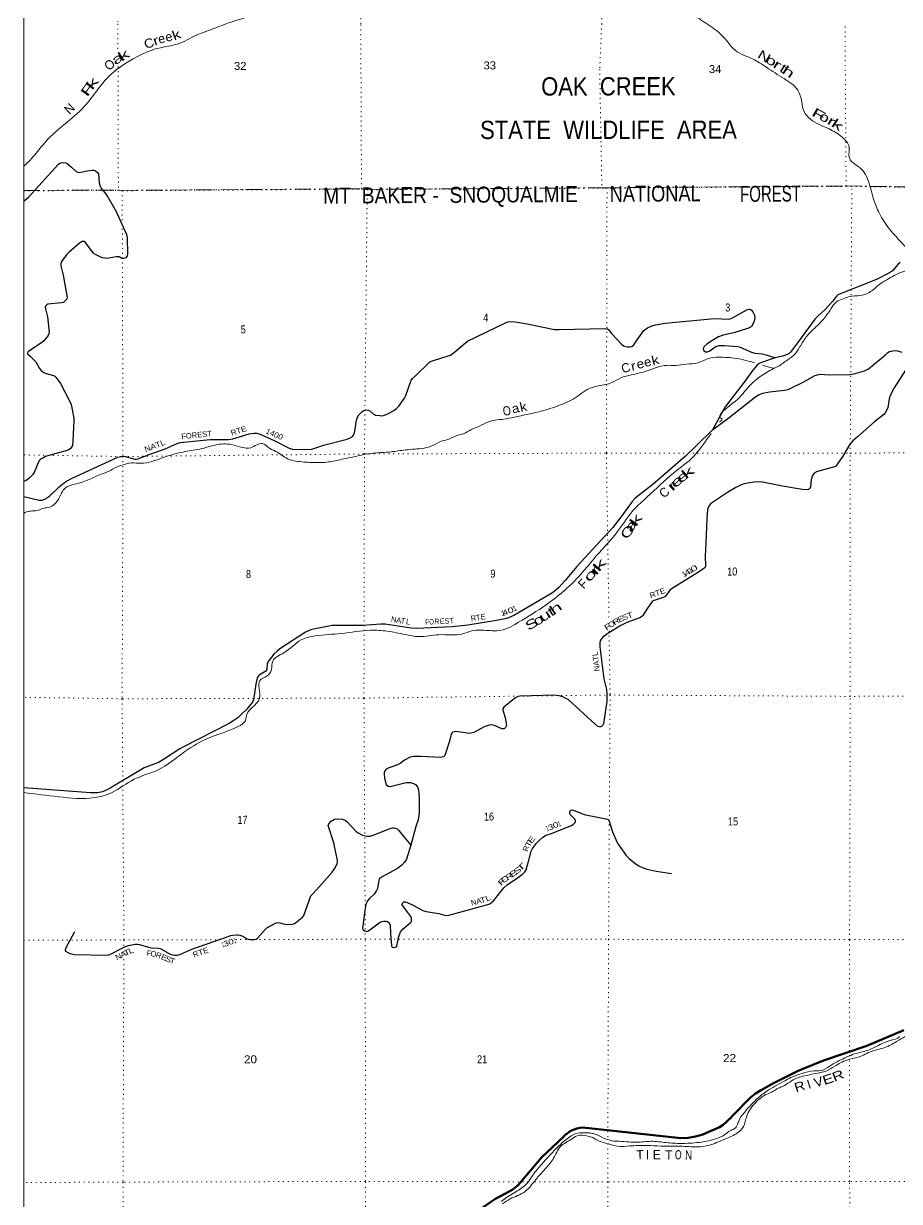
# Model space of a CAD drawing. Header units: feet. Extents: x -6 to 252658, y -374658 to -170635.
# Drawn here: x -6 to 19153, y -300622 to -274861 of the extents above; entities that cross this region are included whole.
import ezdxf
from ezdxf.enums import TextEntityAlignment as Align

# ---------------------------------------------------------------- set-up
doc = ezdxf.new("R2010")
doc.units = ezdxf.units.FT
doc.header["$LTSCALE"] = 70
doc.linetypes.add('DOT_DASHED', pattern=[7.7, 5, -1.2, 0.3, -1.2])
doc.linetypes.add('DOTTED', pattern=[1.5, 0.3, -1.2])
for name, color, linetype, lineweight in [('20', 7, 'Continuous', 35), ('29', 7, 'Continuous', 25), ('30', 7, 'Continuous', 13), ('39', 7, 'Continuous', 13), ('4', 7, 'Continuous', 13), ('44', 7, 'DOT_DASHED', 13), ('6', 7, 'DOTTED', 25), ('7', 7, 'DOTTED', 13)]:
    doc.layers.add(name, color=color, linetype=linetype, lineweight=lineweight)
doc.layers.add('41', color=7, linetype='Continuous')

msp = doc.modelspace()

# ---------------------------------------------------------------- linework, layer by layer
at = {"layer": '20', "lineweight": 70}
msp.add_lwpolyline([(9925, -300832.05), (10303, -300573.05), (10615, -300406.05), (10681.4, -300368.1), (10743.47, -300323.43), (10800.53, -300272.51), (10803, -300270.05), (11332, -299651.05), (11802.51, -299207.05), (11827, -299182.05), (11852, -299159.83), (11874.27, -299140.03), (11925.67, -299103.19), (11980.64, -299071.92), (12038.58, -299046.57), (12098.85, -299027.41), (12160.79, -299014.66), (12223.73, -299008.45), (12286.97, -299008.86), (12290, -299009.05), (14373, -299241.05), (14534.55, -299229.25), (14693.98, -299200.63), (14849.54, -299155.5), (14999.54, -299094.36), (15047, -299071.05), (15135.27, -299037.24), (15219.53, -298994.4), (15298.84, -298942.98), (15372.35, -298883.56), (15439.24, -298816.77), (15447.57, -298807.05), (15455.45, -298797.85), (15494, -298758.67), (15894, -298352.05), (16006.88, -298263.77), (16112.5, -298193.32), (16395.17, -298034.83), (16926.76, -297771.74), (17026, -297730.05), (17495, -297541.05), (18443.07, -297217.55), (19249, -296878.13)], dxfattribs=at)
at = {"layer": '29'}
for points in [[(0, -278743.71), (111.34, -278651.96), (760.79, -277933.91), (791.11, -277910.92), (836.69, -277899.51), (917, -277908.6), (946.82, -277918.52), (1040.65, -278003.04), (1144.29, -278097.13), (1186.25, -278111.57), (1220.24, -278116.13), (1344.46, -278088.26), (1492.66, -278064.92), (1527.85, -278066.72), (1569.62, -278078.13), (1610.5, -278117.37), (1630.39, -278150.33), (1647.49, -278345.32), (1668.36, -278416.35), (1691, -278457.4), (1822.29, -278631.81), (2022.86, -278974.35), (2249.39, -279474.71), (2262.44, -279540.85), (2268.37, -279904.14), (2260.78, -279943.09), (2248.5, -279964.41), (2228.5, -279983), (2211.41, -279991.55), (2181.03, -280000.1), (2144.29, -279995.93), (2082.29, -279964.94), (2051.92, -279960.2), (2020.37, -279959.44), (1862.12, -279992.73), (1818.36, -279996.3), (1778.49, -279992.5), (1731.02, -279986.8), (1702.08, -279978.06), (1579.11, -279922.19), (1548.73, -279903.19), (1518.42, -279877.37), (1347.46, -279646.68), (1323.42, -279630.77), (1298.09, -279625.78), (1277.2, -279627.68), (1221.21, -279662.3), (988.16, -279859.13), (943.01, -279909.85), (836.68, -280039.06), (813.89, -280078.96), (808.86, -280118.13), (808.2, -280156.87), (861.78, -280364.13), (945.6, -280854.04), (943.01, -280877.96), (939.21, -280886.51), (905.04, -280928.31), (878.45, -280951.11), (857.57, -280959.67), (827.01, -280965.43), (524.67, -280998.11), (500.59, -281012.87), (475.9, -281042.32), (470.21, -281064.18), (472.17, -281099.8), (517.4, -281275.83), (551.86, -281610.47), (547.71, -281649.62), (532.87, -281686.47), (437.93, -281800.48), (396.75, -281838.8), (99.94, -282033.25), (84.75, -282048.45), (79.53, -282061.24), (80.95, -282075.05), (88.55, -282088.35), (135.22, -282137.41), (244.25, -282234.66), (264.75, -282259.85), (346.14, -282406.07), (382.86, -282450.32), (411.34, -282473.13), (449.32, -282495.93), (487.74, -282512.57), (651.64, -282559.23), (679.07, -282571.93), (701.86, -282592.83), (800.96, -282729.71), (1017.06, -283139.12), (1032.99, -283194.28), (1096.81, -283487.79), (1097.43, -283546.23), (1071.37, -283978.94)], [(19169.69, -280086.63), (19118.68, -280128.22), (19002.6, -280269.04), (18937.72, -280313.28), (18652.87, -280459.93), (17844.33, -280776.39), (17806.35, -280795.39), (17779.77, -280821.99), (17688.62, -280939.8), (17597.48, -281042.4), (17536.72, -281107.01), (17365.83, -281259.02), (17302.03, -281329.37), (16945.58, -281815.41), (16772.42, -282046.46), (16743.02, -282074.17), (16682.25, -282108.37), (16591.88, -282137.61), (16435.64, -282168.91)], [(11362.57, -281498.34), (11605.34, -281548.87), (11711.15, -281555.4), (12726.15, -281529.67), (12766.88, -281538.3), (12793.47, -281561.1), (12853.75, -281636.12), (13082.79, -281878.87), (13135.25, -281914.52), (13196.01, -281929.73), (13252.98, -281929.73), (13296.72, -281923.75), (13340.32, -281887.92), (13413.48, -281774.38), (13562.48, -281575.2), (13640.34, -281515.5), (13737.09, -281468.04), (13818.82, -281447.1), (14027.53, -281411.33), (15110.7, -281310.04), (15416.83, -281323.34), (15474.59, -281312.19), (15553.17, -281267.97), (15831.56, -281110.77), (15872.11, -281107.48), (15896.13, -281112.68), (15918.91, -281131.68), (15945.9, -281163.74), (15983.47, -281239.98), (15987.26, -281289.38), (15974.98, -281371.67), (15945.49, -281437.59), (15922.71, -281471.8), (15884.73, -281506), (15830.15, -281532.91), (15529.55, -281621.55), (15295.14, -281678.49), (15197.36, -281715.01), (15084.55, -281777.51), (14946.72, -281863.22), (14883.74, -281926.51), (14859.37, -281969.63), (14869.38, -282004.38), (14912.54, -282038.03), (14955.26, -282042.71), (15003.68, -282019.03), (15089.77, -281949.37), (15140.4, -281924.02), (15212.55, -281905.02), (15324.13, -281904.41), (15615.1, -281925.93), (15672.19, -281939.86), (15913.85, -282048.8), (15991.07, -282070.34), (16077.83, -282075.47), (16150.57, -282081.74), (16237.79, -282108.12), (16435.64, -282168.91)], [(0, -285201.33), (339.02, -285283.41), (403.74, -285283.42), (460.7, -285264.41), (569.6, -285188.48), (774.62, -284993.53), (916.42, -284876.79), (1057.68, -284800.92), (2054.39, -284347.58), (2124.06, -284325.76), (2177.23, -284322.91), (2216.57, -284332.29), (2430.47, -284385.15), (2452.55, -284385.62), (2492.43, -284377.06), (2739.13, -284282.56), (3091.91, -284162.18), (3350.69, -284043.6), (3422.75, -284025.71), (4075.49, -283956.56), (4479.73, -283960.28), (4569.73, -283944.79), (4928.61, -283830.31), (5040.64, -283815.58), (5097.6, -283819.38), (5146.73, -283835.24), (5458.32, -283970.44), (5801.73, -284147.75), (5879.91, -284167.1), (6100.17, -284178.5), (6297.97, -284165.85), (6385, -284140.5), (6558.54, -284079.04), (7069.47, -283947.34), (7136.92, -283921.99), (7186.29, -283895.38), (7212.87, -283864.98), (7236.15, -283822.16), (7277.48, -283534.6), (7296.42, -283470.72), (7326.8, -283420.36), (7394.38, -283353.27), (7438.83, -283322.51), (7474.91, -283310.15), (7528.65, -283313.87), (7566.05, -283329.15), (7640.36, -283394.28), (7668.59, -283413.71), (7695.17, -283423.21), (7788.27, -283434.87), (7837.58, -283436.51), (7886.95, -283425.11), (7974.59, -283391.71), (8092.02, -283324.41), (8154.68, -283278.8), (8201.47, -283228.82), (8327.47, -283056.49), (8358.66, -282991.71), (8472.25, -282658.5), (8502.16, -282623.27), (8568.75, -282563), (8870.53, -282269.84), (8916.44, -282240.77), (9168.96, -282161.92), (9330.04, -282110.23), (9385.5, -282074.93), (9702.94, -281804.53), (10535.3, -281404.44), (10587.05, -281386.29), (10628.83, -281378.69), (10747.54, -281381.37), (11007.52, -281424.44), (11362.57, -281498.34)], [(15065.56, -283747.63), (15431.03, -283475.43), (16015.51, -283014.35), (16086.07, -282976.79), (16165.82, -282946.39), (16314.15, -282917.71), (16636.73, -282881.78), (16716.66, -282863.48), (17059.66, -282693.1), (17301.31, -282554.96), (17362.55, -282540.53), (17415.24, -282532.16), (17618.7, -282543.62), (18061.01, -282537.51), (18182.36, -282513.16), (18391.23, -282452.35), (18473.86, -282409.39), (18845.49, -282105.25), (18900.11, -282055.23), (18938.09, -282036.22), (19012, -282018.04), (19063.41, -282009.62), (19108.98, -282017.22), (19205.97, -282050.84)], [(16435.64, -282168.91), (16136.97, -282273.54), (16086.03, -282298.38), (16044.25, -282328.79), (15948.08, -282442.58), (15756.75, -282705.53), (15344.03, -283245.27), (15065.56, -283747.63)], [(19284.25, -282440.81), (19036.33, -282825.41), (18949.48, -282997.69), (18931.17, -283064.74), (18896.31, -283261.8), (18865.9, -283334.22), (18846.94, -283368.21), (18812.77, -283413.81), (18608.65, -283572.9), (18235.29, -283898.07)], [(15065.56, -283747.63), (14704.68, -284097), (14471.51, -284319.8), (13756.2, -284944.18), (13374.57, -285239.79), (13304.22, -285315.92), (13082.67, -285624.69), (12881.35, -285883.59), (12098.97, -286735.48), (11839.4, -287042.09), (11703.6, -287191.22), (11646.64, -287244.43), (11564, -287310.67), (10716.22, -287804.97), (10598.87, -287860.06), (10522.54, -287880.97), (10336.43, -287918.88), (9711.57, -288018.13), (9369.19, -288052.63), (8593.34, -288088.09), (8472.47, -288084.78), (7905.97, -287993.09), (7808.45, -287994.03), (7412.05, -288026.31), (6793.26, -288025.4), (6736.29, -288029.2), (6673.52, -288037.15), (6371.72, -288101.4), (6303.36, -288114.7), (6242.6, -288135.6), (6160.56, -288174.84), (5597, -288536.53), (5540.29, -288583.82), (5471.68, -288654.34), (5346.36, -288813.95), (5320.87, -288864.63), (5315.97, -288979.26), (5308.38, -289005.86), (5294.12, -289026.36), (5145.08, -289112.27), (5133.69, -289127.47), (5107.35, -289167.44), (5072.92, -289309.88), (5023.55, -289651.91), (5000.84, -289702.5), (4879.24, -289853.32), (4771.53, -289957.29), (4681.77, -290043.33), (4594.42, -290106.04), (4494.4, -290165.91), (3493.11, -290677.99), (3413.17, -290722.79), (3056.38, -290955.4), (2945.51, -291018.53), (2634.84, -291139.72), (2560.53, -291178.74), (1886.71, -291584.35), (1822.15, -291622.35), (1719.61, -291660.35), (1613.28, -291683.15), (1461.5, -291687.59), (0, -291573.33)], [(1071.37, -283978.94), (1064.95, -284085.6), (1045.54, -284123.39), (1018.96, -284153.79), (990.47, -284174.69), (944.37, -284194.99), (549.61, -284305.2), (475.9, -284331.46), (434.12, -284350.46), (367.66, -284388.46), (346.78, -284405.56), (326.9, -284430.14), (227.69, -284681.48), (196.77, -284726.68), (155.25, -284767.1), (109.43, -284810.29), (48.66, -284852.09), (0, -284876.97)], [(18235.29, -283898.07), (18136.79, -283983.85), (18062.02, -284072.11), (17914.77, -284325.25), (17783.61, -284513.99), (17760.83, -284540.59), (17711.54, -284566.17), (17465.11, -284625.06), (17339.29, -284662.2), (17289.92, -284692.6), (17264.55, -284720.12), (17244.35, -284757.21), (17219.99, -284835.82), (17206.37, -284996.62), (17183.09, -285029.49), (17160.8, -285049.83), (17134.22, -285057.43), (17026.88, -285052.8), (16592.94, -284977.02), (16154.42, -284888.32), (16067.02, -284884.86), (15972.13, -284888.32), (15839.22, -284911.12), (15755.67, -284930.12), (15676.44, -284957.13), (15577.18, -285006.13), (15413.61, -285101.88), (15022.72, -285361.45), (14983.9, -285415.76), (14958.16, -285490.66), (14938.56, -285703.3), (14920.2, -286218.75), (14900.87, -286508.41), (14909.86, -286730.24), (14893.6, -286761.85), (14855.63, -286796.05), (14760.69, -286856.85), (14183.45, -287215.97), (14158.35, -287230.99), (14132.97, -287254.45), (14035.34, -287383.19), (14021.62, -287396.84), (13984.14, -287415.67), (13811.28, -287470.59), (13765.71, -287487.7), (13746.08, -287500.5), (13727.73, -287523.8), (13638.87, -287645.99), (13541.64, -287805.01), (13515.06, -287829.72), (13485.83, -287851.15), (13192.95, -287961.77), (13135.3, -287987.43), (13060.76, -288025.17), (12771.76, -288203.78), (12668.19, -288281.95), (12639.8, -288307.98), (12625.1, -288327.04), (12608.72, -288359.81), (12599.83, -288399.76), (12600.34, -288490.79), (12689.21, -289190.53), (12746.18, -289424.56), (12755.54, -289526.53), (12750.99, -289686.34), (12683.39, -290168.78), (12662.58, -290203.49), (12641.61, -290225.78), (12615.03, -290244.78), (12584.65, -290244.78), (12556.37, -290233.01), (12414.83, -290112.51), (11906.63, -289644.77), (11844.11, -289612.04), (11787.14, -289589.24), (11707.39, -289562.64), (11602.88, -289547.57), (10856.72, -289570.24), (10803.56, -289581.64), (10754.19, -289604.44), (10661.68, -289677.43), (10605.49, -289724.63)], [(10605.49, -289724.63), (10499.75, -289813.45), (10476.96, -289851.46), (10478.66, -289874.47), (10531.94, -290040.55), (10552.91, -290172.58), (10556.71, -290214.38), (10536.96, -290256.37), (10503.54, -290282.79), (10452.77, -290285.99), (10298.47, -290214.38), (10225.01, -290201.09), (10154.16, -290210.58), (10070.72, -290242.4), (9846.55, -290362.59), (9777.89, -290383.02), (9747.81, -290385.4), (9551.86, -290358.08), (9447.8, -290347.39), (9387.04, -290354.99), (9361.64, -290379.25), (9345.26, -290400.6), (9308.79, -290556.86), (9211.31, -290868.16), (9181.96, -290898.43), (9113.05, -290911.7), (8684.86, -290891.89), (8524.97, -290888.93), (8448.65, -290904.87), (8328.26, -290974.3), (8228.76, -291044.74), (8175.71, -291071.56), (7971.26, -291142.62), (7928.74, -291170.15), (7902.16, -291196.75), (7883.17, -291230.95), (7879.37, -291261.35), (7888.19, -291364.06), (7917.35, -291485.57), (7928.74, -291504.57), (7969.43, -291542.25), (8016.09, -291550.17), (8157.7, -291511.08), (8364.06, -291462), (8456.61, -291458.96), (8521.17, -291477.97), (8570.54, -291504.57), (8613.78, -291556.98), (8635.1, -291622.38), (8650.74, -291790.93), (8646.5, -292106.9), (8640.97, -292178.53), (8627.51, -292277.91), (8577.83, -292420.04), (8463.9, -292827.19)], [(11039.82, -293187.72), (11101.01, -292958.31), (11125.38, -292906.18), (11154.87, -292863.14), (11209.84, -292790.93), (11257.96, -292740.33), (11287.79, -292711.13), (11356.15, -292657.93), (11428.3, -292612.32), (11517.01, -292578.44), (11982.14, -292396.59), (12024.54, -292371.96), (12047.32, -292350.11), (12064.41, -292326.36), (12066.66, -292295.04), (12051.12, -292258.9), (11959.17, -292166.7), (11944.79, -292140.15), (11940.99, -292114.49), (11944.78, -292084.09), (11963.63, -292066.81), (12001.75, -292057.49), (12026.44, -292062.24), (12181.48, -292131.68), (12256.19, -292160.09), (12768.88, -292261.75), (12784.07, -292270.3), (12793.18, -292284.15), (12876.08, -292536.27), (12970.15, -292760.54), (12998.91, -292810.54), (13177.12, -293057.91), (13237.65, -293121.28), (13372.7, -293230.82), (13450.55, -293282.12), (13546.92, -293326.41), (13634.74, -293356.23), (13832.76, -293401.56), (14166.74, -293452.94)], [(1106.49, -294724.07), (914.71, -295086.92), (906.92, -295126.2), (914.51, -295145.2), (960.31, -295181.03), (1009.46, -295198.41), (1108.24, -295217.63), (1816.63, -295232.64), (1850.63, -295231.66), (1879.12, -295221.21), (2165.58, -295074.27), (2228.5, -295042.6), (2293.06, -295020.74), (2395.6, -295000.79), (2442.94, -294995.89), (2484.13, -294997.7), (2526.61, -295005.54), (2723.99, -295062.66), (2779.16, -295072.05), (2944.36, -295081.55), (2980.03, -295089.73), (3008.92, -295102.45), (3201.63, -295210.56), (3251.96, -295228.81), (3301.33, -295236.41), (3352.6, -295234.51), (3379.18, -295228.81), (3409.72, -295219.44), (3678.43, -295102.7), (4488.25, -294818.41), (4522.91, -294808.79), (4569.75, -294801.28), (4657.09, -294789.88), (4689.68, -294790.13), (4722.49, -294797.43), (4771.02, -294816.48), (4883.05, -294878.24), (4910.21, -294886.15), (4953.31, -294891.54), (5044.45, -294891.54), (5080.34, -294882.88), (5109.01, -294863.03), (5283.45, -294667.94), (5317.88, -294640.72), (5522.96, -294530.51), (5558.29, -294523.24), (5597.01, -294526.71), (5710.22, -294559.86), (5766.01, -294564.71), (5874.24, -294555.21), (5919.81, -294543.81), (5944.51, -294528.89), (6090.7, -294411.75), (6105.89, -294394.65), (6121.35, -294369.79), (6281.41, -293940.86), (6310.96, -293899.67), (6400.09, -293807.49), (6746.1, -293417.32), (6797.06, -293349.58), (6852.13, -293241.27), (6863.52, -293201.37), (6863.32, -293166.05), (6783.02, -292780.06), (6660.69, -292397.89), (6669.85, -292361.51), (6723.01, -292304.51), (6798.97, -292262.7), (6861.49, -292250.88), (6962.26, -292258.9), (7026.82, -292281.71), (7065.34, -292311.69), (7269.87, -292532.52), (7312.36, -292562.51), (7406.59, -292608.53), (7471.15, -292627.53), (7516.72, -292631.33), (7573.69, -292631.33), (7642.36, -292609.88), (7993.22, -292469.5), (8055.99, -292452.72), (8093.97, -292452.72), (8131.94, -292460.32), (8163.31, -292474.23), (8204.1, -292505.92), (8316.6, -292652.72), (8463.9, -292827.19)], [(8463.9, -292827.19), (8367.4, -293138.66), (8328.12, -293198.27), (8264.86, -293267.87), (8175.37, -293341.49), (7824.33, -293530.09), (7778.76, -293564.29), (7763.95, -293593.5), (7737.11, -293775.22), (7714.2, -293822.71), (7660.49, -293898.78), (7558.5, -293997.52), (7515.71, -294050.03), (7482.54, -294126.73), (7456.72, -294259.58), (7410.91, -294649.03), (7421.78, -294683.47), (7455.96, -294706.27), (7493.93, -294717.67), (7540.76, -294701.54), (7771.16, -294527.65), (7827.85, -294502.94), (7877.5, -294489.65), (7923.07, -294493.45), (7953.45, -294501.05), (7989.82, -294531.61), (8014.21, -294580.86), (8022.8, -294761.54), (8041.58, -295031.37), (8059.78, -295059.69), (8097.76, -295071.09), (8131.94, -295063.49), (8155.59, -295045.85), (8198.52, -294846.21), (8237.09, -294726.49), (8287.64, -294668.26), (8456.16, -294523.6), (8477.53, -294497.25), (8481.32, -294463.05), (8481.32, -294425.05), (8464.79, -294387.77), (8315.59, -294189.31), (8276.25, -294136.23), (8280.05, -294098.23), (8312.14, -294069.4), (8321.82, -294067.82), (8352.2, -294067.82), (8501.96, -294136.15), (8724.37, -294257.84), (8799.49, -294281.29), (9079.48, -294322.45), (9229.46, -294368.04), (9295.44, -294363.33), (9533.89, -294298.41), (10152.29, -294130.53), (10194.14, -294111.18), (10233.31, -294085.58), (10273.81, -294050.72), (10416.44, -293862.57), (10497.87, -293765.7), (10573.29, -293699.39), (10822.24, -293526.61), (10908.02, -293461.68), (10958.61, -293415.65), (10973.11, -293392.85), (10987.61, -293365.9), (11019.56, -293263.69), (11039.82, -293187.72)]]:
    msp.add_lwpolyline(points, dxfattribs=at)
at = {"layer": '39'}
msp.add_line((10414.72, -300599.62), (10414.46, -300599.83), dxfattribs=at)
for points in [[(4425.46, -274866.76), (4578.42, -274813.53), (4789.38, -274747.62), (5030.47, -274677.75), (5233.41, -274605.8), (5484.48, -274568.1), (5721.51, -274518.32), (5882.24, -274472.41), (6049, -274420.48), (6187.63, -274374.53), (6376.49, -274316.62), (6525.19, -274260.63), (6766.33, -274164.63), (6913, -274118.69), (7057.71, -274044.61), (7180.3, -273992.6), (7341.05, -273932.62), (7461.61, -273888.64), (7642.41, -273844.78), (7770.96, -273822.92), (7973.75, -273829.35), (8112.28, -273839.67), (8415.47, -273846.3), (8582.08, -273874.76), (8800.87, -273915.39), (8979.53, -273939.86), (9128.08, -273956.23), (9232.51, -273952.42), (9302.81, -273936.48), (9433.34, -273934.72), (9573.91, -273922.94), (9718.55, -273893.08), (9833.08, -273849.09), (9981.74, -273811.19), (10260.97, -273749.43), (10389.55, -273711.5), (10610.54, -273653.65), (10805.38, -273615.84), (10943.98, -273592), (11195.04, -273554.3), (11428.04, -273516.58), (11570.64, -273498.77), (11709.22, -273482.96), (11853.8, -273475.21), (11984.34, -273463.4), (12130.93, -273459.67), (12289.48, -273500.18), (12462.09, -273540.72), (12606.56, -273591.25), (12746.99, -273661.87), (12889.39, -273746.56), (12993.67, -273813.09), (13134.06, -273901.8), (13308.67, -273944.35), (13447.13, -273988.84), (13569.51, -274047.37), (13681.78, -274136.02), (13760.04, -274160.3), (13974.85, -274182.83), (14147.4, -274251.5), (14207.57, -274291.82), (14289.76, -274362.32), (14365.96, -274412.72), (14446.11, -274503.32), (14548.38, -274569.85), (14642.62, -274642.39), (14744.86, -274727), (14807.01, -274779.38), (14867.16, -274821.71), (14944.88, -274863.55)], [(4425.46, -274866.76), (4066.21, -275001.94), (3681.81, -275161.45), (3469.83, -275270.61), (2986.39, -275389.09), (2211.94, -275742.38), (1960.56, -275924.41), (1608.91, -276310.79), (1315.42, -276682.38), (885.31, -277067.69), (481.18, -277438.61), (241.09, -277729.11), (100.03, -277883.66), (-2.35, -277981.78)], [(14944.88, -274863.55), (15263.75, -275113.59), (15410.53, -275284.76), (15563.22, -275445.81), (15939.51, -275634.32), (16243.33, -275817.67), (16628.33, -276064.39), (16930.96, -276320.16), (17016.35, -276576.54), (17067, -276785.09), (17207.67, -276950.3), (17616.46, -277166.57), (17898.06, -277342.15), (18053.43, -277561.49), (18055.97, -277784.69), (18131.74, -277902.42), (18281.76, -278005.18), (18490.94, -278356.6), (18626.93, -278817.51), (18693.02, -278969.55), (18789.59, -279147.37), (19044.84, -279482.15), (19366.83, -279848.29), (19428.54, -279932.03)], [(31470.9, -282304.6), (31391, -282307.05), (31227, -282346.05), (30992, -282398.05), (30783, -282426.05), (30641, -282405.05), (30592, -282398.05), (30524, -282386.05), (30391, -282317.05), (30219, -282230.05), (29952, -282210.05), (29813, -282197.05), (29643, -282267.05), (29434, -282313.05), (29221, -282337.05), (29025, -282360.05), (28826, -282362.05), (28630, -282297.05), (28487, -282188.05), (28380, -282098.05), (28248, -282003.05), (28105, -281946.05), (27956, -281911.05), (27798, -281908.05), (27599, -281898.05), (27484, -281899.05), (27474, -281899.05), (27293, -281870.05), (27137, -281771.05), (27066, -281663.05), (26951, -281558.05), (26778, -281477.05), (26649, -281440.05), (26506, -281415.05), (26194, -281351.05), (25928, -281255.05), (25801, -281213.05), (25722, -281190.05), (25575, -281135.05), (25420, -281120.05), (25262, -281128.05), (25125, -281151.05), (24989, -281184.05), (24677, -281136.05), (24518, -281089.05), (24314, -280977.05), (24058, -280816.05), (23913, -280795.05), (23600, -280550.05), (23410, -280409.05), (23238, -280332.05), (22976, -280210.05), (22612, -280147.05), (22302, -280107.05), (21940, -280094.05), (21524, -280025.05), (21206, -279963.05), (21108, -280033.05), (20689, -280104.05), (20377, -280127.05), (20058, -280140.05), (19859, -280180.05), (19615, -280222.05), (19418, -280250.05), (19227, -280287.05), (19039, -280373.05), (18877, -280463.05), (18673, -280599.05), (18551, -280703.05), (18301, -280808.05), (18060, -280832.05), (17924, -280883.05), (17780, -280947.05), (17656, -281098.05), (17473, -281345.05), (17274, -281546.05), (17134, -281691.05), (16993.66, -281899.36), (16853.15, -282104.57), (16654, -282252.05), (16560, -282321.05), (16388, -282395.05), (16245, -282358.05), (16159.82, -282331.92)], [(15981.03, -282279.79), (15891, -282255.05), (15689, -282202.05), (15283, -282159.05), (15004, -282179.05), (14740, -282280.05), (14489, -282312.05), (14260, -282338.05), (14067, -282336.05), (13574, -282475.05), (13291, -282541.05), (13060, -282612.05), (12864, -282712.05), (12571, -282781.05)], [(15220.56, -283573.14), (15268.65, -283505.89), (15264.61, -283503.93), (15563.97, -283118.19), (15860.06, -282798.86), (16278.76, -282472), (16432.54, -282392.86)], [(12571, -282781.05), (12325, -282865.05), (12145, -282985.05), (11971, -283099.05), (11783, -283183.05), (11426, -283307.05), (11111, -283388.05), (10792, -283455.05), (10551, -283505.05), (10168, -283568.05), (9968, -283664.05), (9778, -283746.05), (9616, -283832.05), (9501, -283863.05), (9265, -283958.05), (9117, -284001.05), (8928, -284099.05), (8698, -284153.05), (8308, -284191.05), (7995, -284231.05), (7730, -284250.05), (7387, -284297.05), (7188, -284343.05), (6883, -284407.05), (6588, -284458.05), (6333, -284460.05), (5999, -284437.05), (5770, -284377.05), (5515, -284220.05), (5356, -284137.05), (5223, -284047.05), (5094, -284073.05), (4964, -284140.05), (4747, -284122.05), (4546, -284069.05), (4184, -284078.05), (3944, -284145.05), (3749, -284186.05), (3570, -284214.05), (3394, -284252.05), (3215, -284299.05), (2975, -284380.05), (2509, -284478.05), (2304, -284474.05), (2270, -284484.05), (2076, -284540.05), (1896, -284634.05), (1691, -284718.05), (1429, -284831.05), (1110, -284938.05), (908, -285018.05), (825, -285129.05), (729, -285307.05), (636, -285402.05), (522, -285445.05), (415, -285464.05), (323, -285503.05), (189, -285520.05), (62, -285541.05), (-1, -285575.37)], [(1.12, -291680.64), (758.8, -291770.44), (1547.56, -291791.04), (1918.46, -291681.97), (2415.97, -291386.34), (2924.66, -291189.12), (3521.51, -290783.69), (4055.15, -290481.59), (4593.97, -290279.98), (4864.73, -290033.35), (4864.71, -290031.34), (5155.75, -289621.57), (5147.27, -289406.48), (5161.37, -289231.35), (5323.14, -289128.83), (5416.09, -288988.94), (5446.17, -288803.55), (5689.51, -288621.61), (6066.5, -288341.52), (6375.28, -288253.31), (6939.92, -288200.21), (7584.83, -288130.05), (7947.13, -288149.79), (8342.23, -288223.44), (8644.47, -288268.04), (9080.5, -288226.56), (9599.3, -288210.21), (9799.72, -288145.44), (10151.62, -288135.14), (10527.47, -288108.46), (10743.5, -288001.27), (11350.72, -287623.86), (11767.56, -287309.1), (12187.34, -286899.78), (12522.81, -286505.56), (13003.29, -285950.7), (13346.03, -285488.01), (13636.61, -285215), (14211.99, -284691.17), (14654.38, -284323.81), (14983.44, -283897.49), (15034.76, -283829.47)], [(19930.49, -295648.96), (20041, -295794.05), (20133, -295938.05), (20162, -296030.05), (20149, -296193.05), (20122, -296400.05), (20117, -296493.05), (19983, -296584.05), (19787, -296708.05), (19469, -296906.05), (19091, -297124.05), (18833, -297257.05), (18554, -297334.05), (18254, -297467.05), (17999, -297531.05), (17739, -297666.05), (17547, -297770.05), (17320, -297826.05), (17003, -297895.05), (16873, -297942.05), (16553, -298126.05), (16501.61, -298141.53)], [(19152.55, -297017.79), (19107, -297056.05), (19002, -297087.05), (18774, -297171.05), (18452, -297318.05), (18173, -297397.05), (17837, -297542.05), (17660, -297642.05), (17476, -297748.05), (17280, -297766.05), (17023, -297821.05), (16820.12, -297893.9), (16661.7, -297974.92), (16290, -298184.05), (16062, -298355.05), (15901, -298517.05), (15791, -298637.05), (15656, -298825.05), (15621, -298907.05), (15559, -299018.05), (15463, -299070.05), (15311, -299175.05), (15131, -299253.05), (14820, -299324.05), (14418, -299352.05), (14093, -299340.05), (13761, -299307.05), (13446, -299325.05), (13020, -299307.05), (12865, -299296.05), (12671, -299231.05), (12496, -299150.05), (12495.94, -299150.03)], [(16219.87, -298286.46), (16127, -298353.05), (15955, -298517.05), (15844, -298680.05), (15795, -298818.05), (15712, -299029.05), (15584, -299141.05), (15316, -299266.05), (14987, -299395.05), (14734, -299429.05), (14355, -299412.05), (13939, -299410.05), (13629, -299398.05), (13251, -299409.05), (12980, -299414.05), (12724, -299346.05), (12539, -299283.05), (12444, -299225.05), (12388.67, -299205.42)], [(16219.87, -298286.46), (16357.79, -298230.07), (16442.05, -298180.92), (16500.56, -298141.13)], [(12165.65, -299122.65), (12158.73, -299122.07), (11973.73, -299190.07), (11752.73, -299359.07), (11570.73, -299541.07), (11381.73, -299746.07), (11180.73, -299984.07), (10997.73, -300235.07), (10759.73, -300412.07), (10477.73, -300595.07), (10444.57, -300621.4)], [(12387.39, -299208.03), (12338.75, -299190.77), (12103.75, -299186.77), (11955.75, -299274.77), (11717.75, -299443.77), (11640.75, -299578.77), (11483.75, -299818.77), (11266.75, -300063.77), (11107.75, -300256.77), (10955.75, -300412.77), (10637.75, -300565.77), (10470.21, -300676.17)], [(12166.69, -299120.78), (12261.13, -299121.51), (12370.95, -299124.44), (12454.42, -299139.08), (12497.61, -299150.8)]]:
    msp.add_spline(points, degree=3, dxfattribs=at)
at = {"layer": '4'}
msp.add_lwpolyline([(0, -183308.59), (31331.08, -183287.03), (62662.1, -183222.4), (93993, -183114.66), (125323.73, -182963.82), (156654.22, -182769.89), (187984.4, -182532.85), (219314.24, -182252.73), (250643.68, -181929.51), (252658.04, -364975.08), (221076.83, -365300.9), (189495.2, -365583.27), (157911.89, -365844.7), (126330.92, -366017.71), (94748.41, -366169.75), (63165.7, -366278.36), (31582.88, -366343.53), (0, -366365.25)], close=True, dxfattribs=at)
at = {"layer": '44'}
msp.add_lwpolyline([(0.16, -278510.56), (2068, -278503.05), (2152, -278510.05), (7386, -278475.05), (7511, -278488.05), (12717.32, -278453.22), (17987, -278413.05), (23286, -278493.05), (28557, -278524.05)], dxfattribs=at)
at = {"layer": '6'}
msp.add_lwpolyline([(0.16, -278510.56), (2068, -278503.05), (2152, -278510.05), (7386, -278475.05), (7511, -278488.05), (12717.32, -278453.22), (17987, -278413.05), (23286, -278493.05), (28557, -278524.05), (31461.58, -278552.04)], dxfattribs=at)
at = {"layer": '7'}
for p, q in [((12639.73, -273589.47), (12640.65, -274863.9)), ((2058, -274867.31), (2059.61, -275452.02)), ((7386, -278475.05), (7370.14, -274866.21)), ((17987, -278413.05), (17962, -274856.05)), ((2060.56, -275797.29), (2068, -278503.05)), ((6, -284296.05), (2169, -284330.05))]:
    msp.add_line(p, q, dxfattribs=at)
for points in [[(2062.22, -246734.85), (2056.06, -252028.81), (2039.82, -257340.84), (1991.42, -262670.9), (1953.16, -267948.72), (2023.33, -273230.77), (2058, -274867.31)], [(7370.14, -274866.21), (7352.45, -273227.18), (7288.36, -267919.01), (7308.64, -262590.91), (7330.84, -257309.04), (7347.44, -254885.08)], [(12640.65, -274863.9), (12597, -275857.05), (12642.93, -278442.05)], [(12757, -278450.05), (12743, -284256.05), (12798.67, -287891.29)], [(18062.52, -297442.05), (18063, -294896.05), (18079, -289576.05), (18077, -284268.05), (18111, -278413.05)], [(2152, -278510.05), (2169, -284330.05), (2151, -289628.05), (2189, -294903.05), (2188.34, -295086.04)], [(7484.58, -303472.06), (7474, -300183.05), (7468, -294887.05), (7440, -289614.05), (7451, -284274.05), (7511, -278488.05)], [(2169, -284330.05), (7451, -284274.05), (12743, -284256.05), (18080, -284260.05), (23364, -284206.05), (28558.83, -284184.37), (31469.19, -284133.26)], [(12802.51, -288141.99), (12824, -289545.05), (12791, -294889.05), (12774.48, -299273.06)], [(29275.94, -289616.66), (28640, -289601.05), (23329, -289538.05), (18079, -289576.05), (12824, -289545.05), (7440, -289614.05), (2151, -289628.05), (5, -289596.05)], [(-3, -294907.05), (2189, -294903.05), (4383.1, -294896.4)], [(4629.6, -294895.65), (7468, -294887.05), (12791, -294889.05), (18063, -294896.05), (19778.99, -294888.3)], [(2187.48, -295326.53), (2170, -300199.05), (2190.28, -304035.04)], [(18105.87, -310347.87), (18116, -305487.05), (18062, -300185.05), (18062.51, -297507.05)], [(12774.16, -299357.06), (12771, -300195.05), (12771, -305439.05), (12824, -310746.05)], [(11034.09, -300191.11), (7474, -300183.05), (2170, -300199.05), (-6, -300209.05)], [(23364, -300180.05), (18062, -300185.05), (12771, -300195.05), (11157.11, -300191.39)]]:
    msp.add_lwpolyline(points, dxfattribs=at)

# ---------------------------------------------------------------- texts
at = {"layer": '30'}
msp.add_text('FOREST', height=120, rotation=6.047, dxfattribs=at).set_placement((3450.65, -283952.36))
for s, rotation, width, p in [('RTE', 17.692, 1.1, (4547.1, -283876.98)), ('1400', 336.544, 1.1, (5278.15, -283815.96)), ('NATL', 20.96, 1.15, (2665.73, -284235.72)), ('RTE', 20.579, 1.1, (13714.35, -287432.2)), ('NATL', 97.238, 1.05, (12602.69, -289019.97))]:
    msp.add_text(s, height=120, rotation=rotation, dxfattribs=dict(at, width=width)).set_placement(p)
for s, rotation, width, p in [('0', 31.887, 1.7, (14689.41, -286827.83)), ('1', 31.887, 0.85, (14478.14, -286953.09)), ('4', 31.887, 1.6, (14543.63, -286915.7)), ('1', 31.887, 0.85, (14615.36, -286870.02)), ('4', 20.32, 1.25, (10552.02, -287794.94)), ('0', 23.148, 1.45, (10671.94, -287747.61)), ('1', 27.244, 0.7, (10761.13, -287702.26)), ('T', 21.245, 1.3, (13279.73, -287856.18)), ('N', 350.806, 0.8, (8082.97, -287950.28)), ('A', 350.806, 0.9, (8193.61, -287968.87)), ('F', 2.617, 0.75, (8826.08, -288008.13)), ('O', 2.617, 0.65, (8922.83, -288002.95)), ('R', 2.617, 0.7, (9038.97, -287997.64)), ('E', 2.617, 0.75, (9152.78, -287992.44)), ('S', 2.617, 0.75, (9257.24, -287985.4)), ('T', 5.754, 0.95, (9367.07, -287979.37)), ('R', 9.025, 0.8, (9844.25, -287926.17)), ('E', 9.025, 0.85, (10054.81, -287893.92)), ('F', 31.717, 1.5, (12804.52, -288101.3)), ('O', 28.717, 1.15, (12881.76, -288051.9)), ('R', 29.717, 1.25, (12983.87, -287988.11)), ('E', 26.853, 1.25, (13085.86, -287935.13)), ('S', 21.245, 1.15, (13170.91, -287898.47)), ('3', 21.354, 1.3, (11551.15, -292489.88)), ('0', 21.354, 1.4, (11655.17, -292444.25)), ('1', 21.354, 0.5, (11737, -292415.49)), ('E', 54.72, 1.5, (11153.11, -292743.68)), ('1', 21.354, 0.5, (11471.22, -292521.21)), ('T', 60.493, 1.5, (11091.63, -292832.76)), ('E', 34.762, 1.5, (10742.05, -293497.06)), ('S', 37.123, 1.55, (10830.59, -293432.49)), ('T', 43.324, 2, (10922.55, -293352.6)), ('F', 42.949, 1.85, (10498.54, -293668.27)), ('O', 37.322, 1.35, (10560.78, -293621.3)), ('R', 34.762, 1.35, (10648.46, -293562.02)), ('L', 20.022, 1.25, (10170.8, -294042.7)), ('N', 15.188, 0.9, (9855.46, -294138.58)), ('A', 15.188, 1.05, (9967.68, -294108.11)), ('T', 17.188, 1.2, (10059.73, -294084.92)), ('1', 19.344, 0.45, (4373.88, -295059.93)), ('3', 19.344, 1.2, (4444.36, -295035.19)), ('0', 19.344, 1.35, (4551.83, -294997.46)), ('1', 17.87, 0.45, (4632.16, -294972.72)), ('N', 27.156, 1.15, (2096.71, -295323.14)), ('A', 27.156, 1.3, (2200.18, -295270.07)), ('T', 26.718, 1.45, (2278.85, -295229.9)), ('L', 21.01, 1.25, (2366.79, -295193.34)), ('F', 351.86, 0.9, (2728.75, -295252.02)), ('O', 345.709, 0.9, (2821.56, -295265.07)), ('E', 337.708, 1.15, (3045.71, -295341.04)), ('T', 19.344, 1.25, (3889.06, -295230.13)), ('E', 19.344, 1.1, (3998.34, -295191.77)), ('S', 334.708, 1.25, (3137, -295381.72)), ('T', 343.249, 1.2, (3235.77, -295416.72))]:
    msp.add_text(s, height=120, rotation=rotation, dxfattribs=dict(at, width=width)).set_placement(p, align=Align.CENTER)
for s, rotation, p in [('1', 14.513, (10497.32, -287812.53)), ('T', 350.806, (8285.39, -287983.6)), ('L', 350.806, (8396.91, -288001.64)), ('T', 9.025, (9946.67, -287910)), ('R', 71.066, (11039.4, -292923.09)), ('R', 342.084, (2932.97, -295297.4)), ('R', 19.344, (3779.35, -295268.64))]:
    msp.add_text(s, height=120, rotation=rotation, dxfattribs=at).set_placement(p, align=Align.CENTER)
at = {"layer": '41'}
for s, rotation, p in [('e', 12.365, (3033.05, -275286.43)), ('O', 41.877, (1941.38, -275834.16)), ('N', 44.586, (1068.78, -276792.93)), ('C', 15.754, (13193.32, -282485.48)), ('C', 42.405, (14075.23, -285187.75)), ('F', 47.083, (12301.61, -287180.11)), ('I', 17.186, (17202.3, -298153.43)), ('T', 0.788, (13480.47, -299700.29)), ('I', 359.784, (13643.19, -299699.91)), ('E', 359.864, (13845.93, -299698.98)), ('T', 359.711, (14106.65, -299704.28))]:
    msp.add_text(s, height=200, rotation=rotation, dxfattribs=at).set_placement(p, align=Align.CENTER)
for s, rotation, width, p in [('e', 14.303, 1.05, (3194.65, -275245.24)), ('k', 20.241, 1.35, (3370.62, -275198.74)), ('C', 20.755, 1.1, (2773.14, -275384.03)), ('r', 19.621, 1.35, (2920.35, -275326.17)), ('a', 32.267, 1.65, (2101.91, -275710.42)), ('k', 32.331, 1.75, (2235.65, -275635.12)), ('N', 329.117, 1.4, (16144.96, -275663.98)), ('o', 328.663, 1.5, (16298.69, -275755.42)), ('r', 327.697, 1.75, (16432.63, -275842.45)), ('t', 326.998, 1.5, (16557.59, -275920.06)), ('h', 326.316, 1.7, (16670.84, -275999.42)), ('F', 54.17, 1.95, (1475.38, -276353.55)), ('k', 52.229, 1.95, (1573.09, -276229.01)), ('F', 330.34, 1.8, (17339.82, -276933.5)), ('o', 333.199, 1.4, (17471.02, -276996.88)), ('r', 329.237, 1.7, (17617.21, -277080.19)), ('k', 326.56, 1.8, (17743.25, -277157.83)), ('r', 13.207, 1.15, (13353.52, -282445.17)), ('e', 15.979, 1.1, (13509.7, -282397.89)), ('e', 16.931, 1.1, (13671.5, -282355.82)), ('k', 13.623, 1.2, (13834.84, -282318.08)), ('e', 39.603, 1.8, (14466.22, -284847.81)), ('k', 37.284, 1.95, (14580.62, -284757.28)), ('r', 42.225, 2.15, (14249.02, -285040.32)), ('e', 42.225, 1.9, (14350.33, -284942.23)), ('k', 53.759, 1.9, (13464.86, -285776.12)), ('O', 49.104, 1.5, (13279.26, -286040.94)), ('a', 56.296, 1.7, (13359.93, -285903.46)), ('r', 49.584, 2.05, (12575.61, -286875.7)), ('k', 49.623, 2.1, (12666.97, -286764.96)), ('o', 49.584, 1.85, (12459.39, -286989.98)), ('u', 32.714, 1.7, (11447.24, -287894.23)), ('t', 32.714, 1.5, (11584.69, -287806.72)), ('h', 35.423, 1.75, (11691.2, -287728.99)), ('S', 31.012, 1.55, (11158.15, -288074.36)), ('o', 31.012, 1.5, (11302.27, -287990.17)), ('R', 22.355, 1.3, (17847.16, -297960.77)), ('R', 17.505, 1.2, (17000.22, -298201.54)), ('V', 16.344, 1.1, (17409.83, -298102.16)), ('E', 18.748, 1.35, (17623.25, -298041.13)), ('O', 358.372, 0.7, (14312.87, -299700.61)), ('N', 359.349, 0.8, (14540.01, -299705.8))]:
    msp.add_text(s, height=200, rotation=rotation, dxfattribs=dict(at, width=width)).set_placement(p, align=Align.CENTER)
for s, rotation, width, p in [('O', 10.246, 0.85, (10495.24, -283443)), ('a', 11.772, 1.1, (10694.96, -283389.75)), ('k', 11.868, 1.15, (10870.39, -283356.34))]:
    msp.add_text(s, height=200, rotation=rotation, dxfattribs=dict(at, width=width)).set_placement(p)
at = {"layer": '44', "width": 0.9}
for s, p in [('OAK  CREEK', (12787.88, -276433.63)), ('STATE  WILDLIFE  AREA', (12788.93, -277383.62))]:
    msp.add_text(s, height=400, rotation=0.063, dxfattribs=at).set_placement(p, align=Align.CENTER)
at = {"layer": '44'}
for s, rotation, width, p in [('MT  BAKER -  SNOQUALMIE', 0.383, 0.9, (6549.27, -278800.2)), ('NATIONAL', 0.437, 0.85, (12816.8, -278761.6)), ('FOREST', 0.437, 0.7, (15669.53, -278762.19))]:
    msp.add_text(s, height=350, rotation=rotation, dxfattribs=dict(at, width=width)).set_placement(p)
at = {"layer": '7'}
for s, width, p in [('32', 1.05, (4596.42, -275875.05)), ('33', 1.05, (10055, -275863.05)), ('34', 1.05, (14985.73, -275943.89)), ('3', 0.85, (15343, -281158.05)), ('4', 0.85, (10050, -281377.05)), ('5', 0.85, (4744.45, -281636.86)), ('8', 0.85, (4859, -286987.05)), ('9', 0.85, (10206, -286979.05))]:
    msp.add_text(s, height=175, dxfattribs=dict(at, width=width)).set_placement(p)
for s, width, p in [('10', 0.85, (15386, -286933.05)), ('16', 0.85, (10064, -292291.78)), ('17', 0.85, (4673.35, -292364.77)), ('15', 0.85, (15403, -292398.85)), ('20', 1.1, (4814.9, -297602.87)), ('21', 0.85, (9915, -297601.05)), ('22', 1.1, (15294, -297575.05))]:
    msp.add_text(s, height=175, rotation=0.476, dxfattribs=dict(at, width=width)).set_placement(p)

doc.saveas('drawing.dxf')
